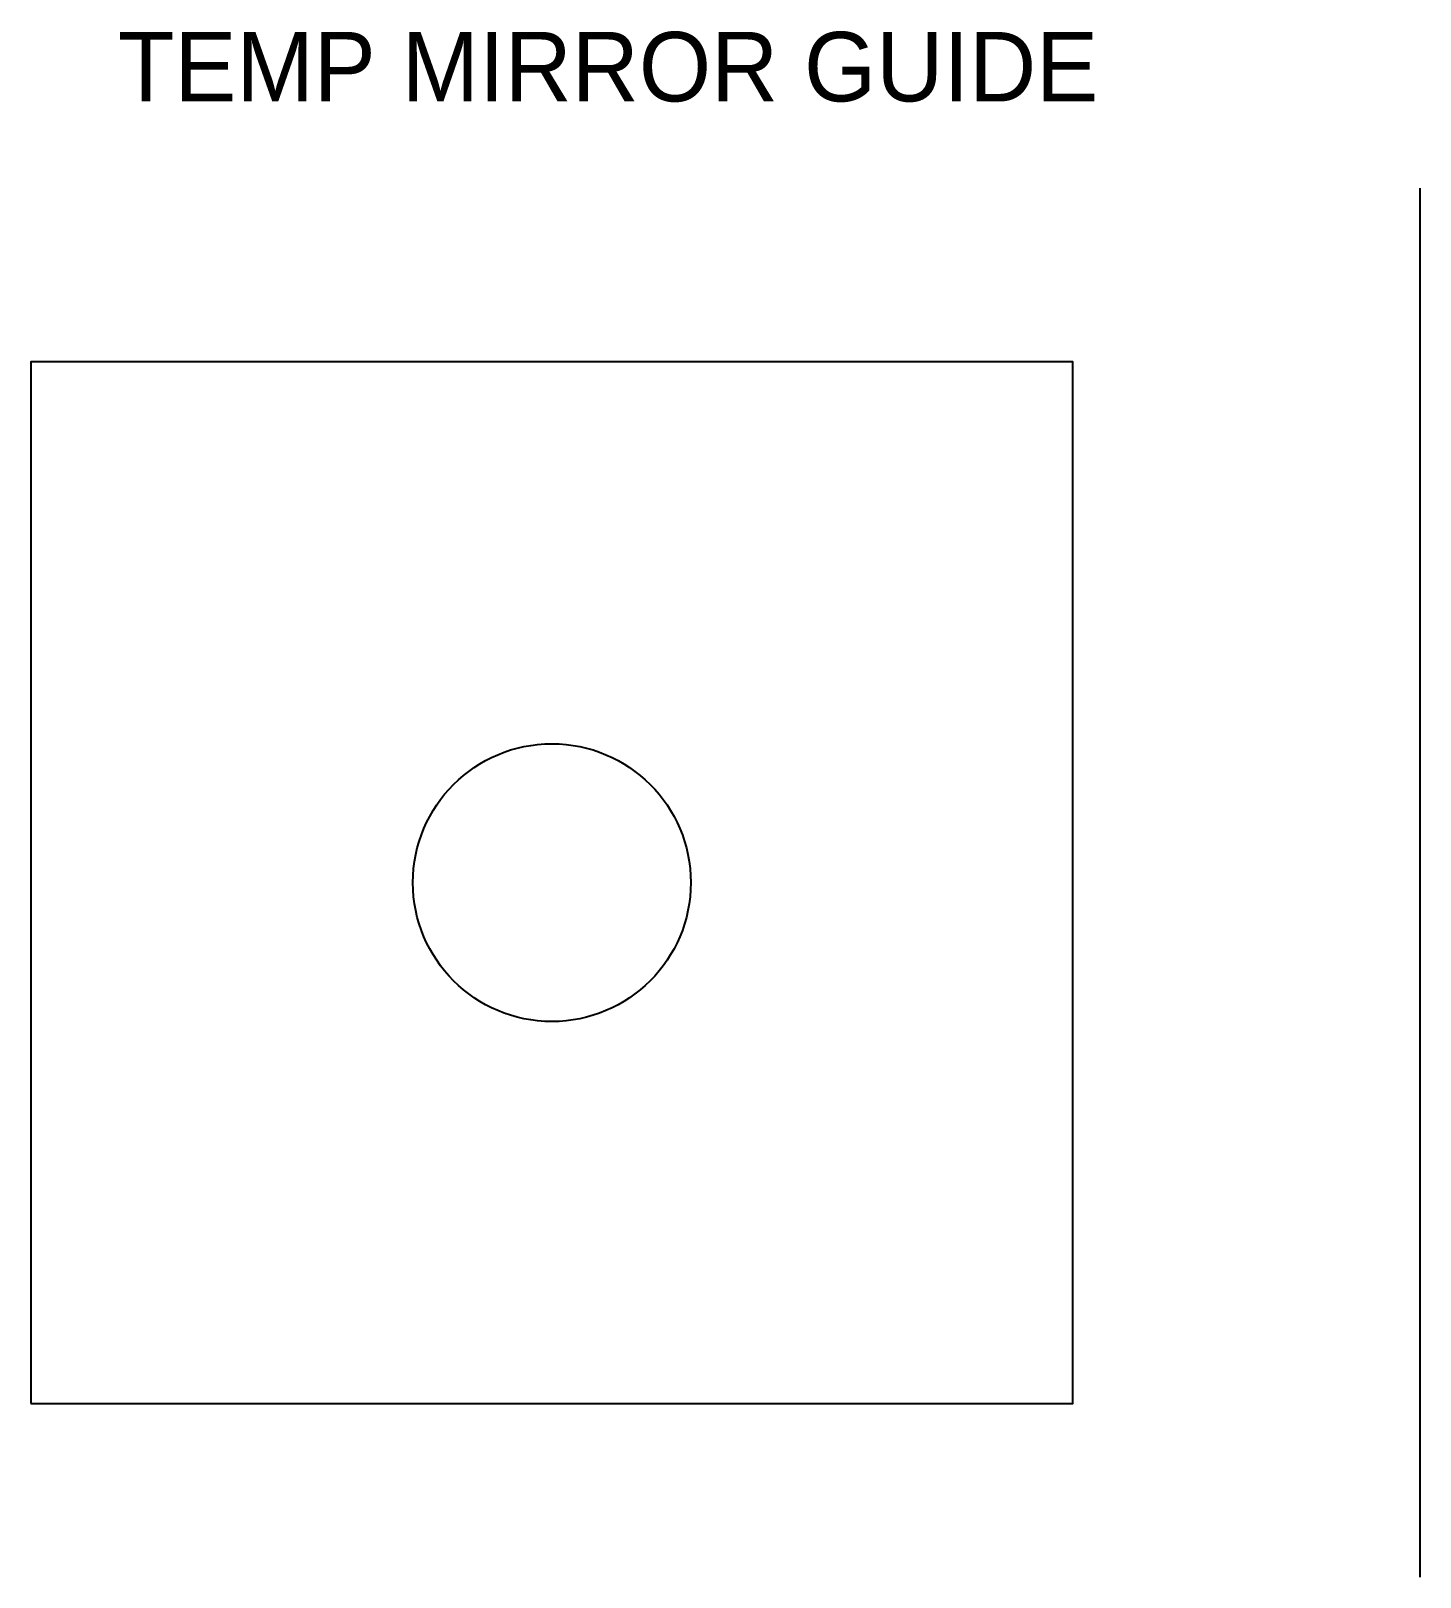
# Model space of a CAD drawing. Header units: millimetres. Extents: x -80 to 0, y -10 to 79.1.
import ezdxf

# ---------------------------------------------------------------- set-up
doc = ezdxf.new("R2010")
doc.units = ezdxf.units.MM
for name, color, linetype in [('GUIDE', 8, 'CONTINUOUS'), ('HOLE', 1, 'CONTINUOUS'), ('OUTLINE', 7, 'CONTINUOUS')]:
    doc.layers.add(name, color=color, linetype=linetype)

msp = doc.modelspace()

# ---------------------------------------------------------------- linework, layer by layer
at = {"layer": 'GUIDE'}
msp.add_line((0, -10), (0, 70), dxfattribs=at)
at = {"layer": 'HOLE'}
msp.add_circle((-50, 30), 8, dxfattribs=at)
at = {"layer": 'OUTLINE'}
msp.add_lwpolyline([(-80, 0), (-20, 0), (-20, 60), (-80, 60)], close=True, dxfattribs=at)

# ---------------------------------------------------------------- texts
at = {"layer": 'GUIDE'}
msp.add_text('TEMP MIRROR GUIDE', height=4, dxfattribs=at).set_placement((-75, 75))

doc.saveas('drawing.dxf')
